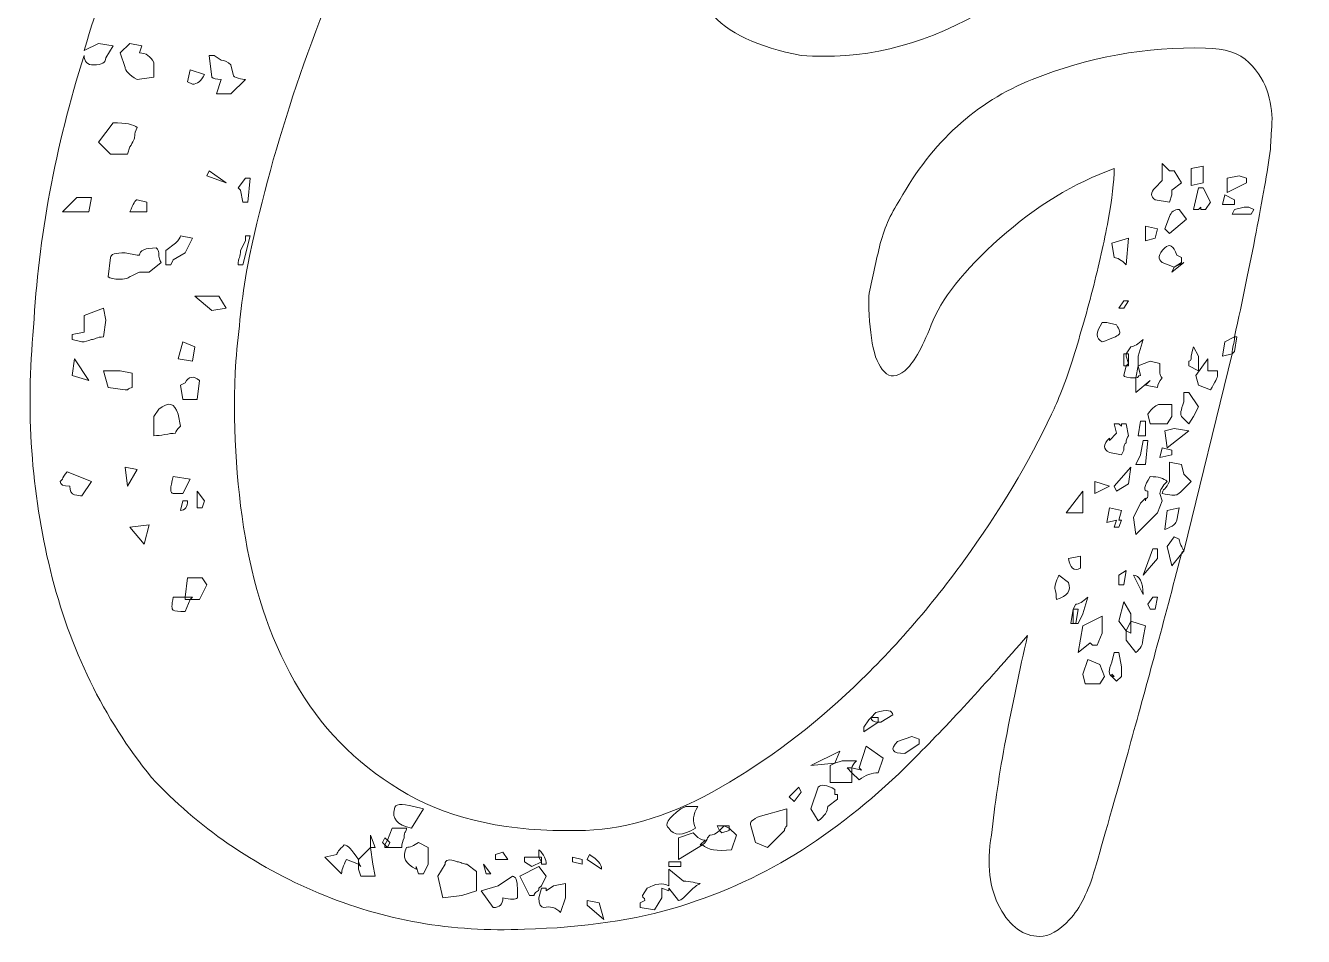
# Model space of a CAD drawing. Header units: inches. Extents: x 183 to 898, y -908 to -175.
# Drawn here: x 191.5 to 391.1, y -452.8 to -310.5 of the extents above; entities that cross this region are included whole.
import ezdxf

# ---------------------------------------------------------------- set-up
doc = ezdxf.new("R2010")
doc.units = ezdxf.units.IN
doc.header["$MEASUREMENT"] = 0
doc.layers.add('Layer 1', color=7, linetype='Continuous')

# ---------------------------------------------------------------- blocks, each defined once
blk = doc.blocks.new('block 4')
at = {"layer": 'Layer 1', "lineweight": 0}
for points in [[(222.79, -335.12), (220.15, -333.24), (219.78, -334), (222.79, -335.12)], [(375.42, -335.12), (375.42, -332.49), (373.54, -332.87), (373.54, -335.5), (375.42, -335.12)], [(225.04, -336.25), (225.42, -338.13), (226.17, -338.13), (226.55, -334.37), (225.79, -334.37), (224.67, -335.87), (225.04, -336.25)], [(381.06, -334), (379.18, -334.37), (379.18, -336.63), (382.19, -335.12), (382.19, -334.37), (381.06, -334)], [(373.92, -339.26), (374.67, -339.26), (375.05, -338.88), (375.05, -339.26), (375.8, -339.26), (376.55, -338.13), (375.42, -335.87), (374.67, -335.87), (373.92, -339.26)], [(378.43, -338.51), (380.31, -338.51), (380.31, -337.75), (378.81, -337), (378.43, -338.51)], [(199.48, -337.38), (197.22, -339.63), (201.36, -339.63), (201.73, -337.38), (199.48, -337.38)], [(381.81, -338.88), (380.31, -339.26), (379.93, -340.01), (382.94, -340.01), (383.32, -339.26), (382.56, -338.88), (381.81, -338.88)], [(368.28, -342.27), (366.4, -341.89), (366.4, -344.15), (367.9, -343.77), (368.28, -342.27)], [(217.9, -352.79), (220.53, -355.05), (222.79, -354.67), (221.66, -352.79), (217.9, -352.79)], [(363.77, -353.54), (363.02, -353.54), (362.26, -354.67), (363.02, -354.67), (363.77, -353.54)], [(215.27, -362.57), (217.52, -362.94), (217.9, -360.69), (216.02, -359.94), (215.27, -362.57)], [(198.72, -365.2), (201.36, -365.95), (199.1, -362.57), (198.72, -365.2)], [(363.39, -363.7), (363.77, -363.7), (363.77, -361.81), (363.39, -361.81), (363.39, -362.19), (363.77, -363.32), (363.39, -363.7)], [(366.4, -374.6), (366.4, -372.34), (365.65, -372.34), (365.27, -374.6), (366.4, -374.6)], [(370.91, -373.47), (369.41, -373.85), (369.78, -376.48), (373.17, -373.85), (370.91, -373.47)], [(365.65, -377.6), (364.9, -379.11), (366.4, -379.11), (366.78, -375.35), (366.02, -375.35), (365.65, -377.6)], [(368.66, -377.98), (370.53, -377.6), (370.53, -376.85), (369.03, -376.48), (368.66, -377.98)], [(208.88, -379.86), (207, -379.49), (207.37, -382.49), (208.88, -379.86)], [(361.89, -383.24), (363.77, -382.12), (364.14, -379.49), (361.51, -382.49), (361.89, -383.24)], [(218.27, -383.24), (218.27, -385.87), (219.03, -385.87), (219.4, -384.75), (218.27, -383.24)], [(356.62, -383.24), (353.99, -386.63), (356.62, -386.63), (356.62, -383.24)], [(360.76, -382.49), (358.5, -381.74), (358.5, -383.62), (360.76, -382.49)], [(362.64, -387.76), (362.26, -387.76), (362.64, -386.25), (360.76, -385.87), (360.38, -388.13), (361.89, -387.76), (361.51, -388.88), (362.26, -388.88), (362.64, -387.76)], [(207.75, -388.88), (210, -391.51), (210.75, -388.51), (207.75, -388.88)], [(367.15, -393.4), (366.02, -396.4), (368.28, -393.77), (368.28, -392.27), (367.53, -392.27), (367.15, -393.4)], [(362.26, -396.4), (362.26, -397.91), (363.02, -397.91), (363.39, -395.65), (362.26, -396.4)], [(217.52, -399.79), (216.39, -399.79), (216.39, -400.16), (217.15, -400.16), (217.52, -399.79)], [(367.15, -401.67), (367.9, -401.67), (368.28, -399.79), (367.53, -399.79), (366.78, -400.91), (367.15, -401.67)], [(355.12, -403.92), (355.5, -403.92), (355.87, -401.67), (355.12, -401.67), (355.12, -403.92)], [(355.87, -408.43), (357.75, -406.93), (358.13, -407.3), (358.88, -407.3), (359.63, -405.43), (359.63, -402.79), (356.62, -404.3), (355.87, -408.43)], [(363.39, -405.05), (364.14, -405.43), (364.14, -403.55), (363.39, -405.05)], [(360.01, -412.19), (359.26, -410.31), (357.38, -409.56), (356.62, -411.82), (357, -413.32), (359.26, -413.32), (360.01, -412.19)], [(361.51, -412.19), (361.14, -411.82), (361.14, -412.19), (361.51, -412.19)], [(320.53, -426.48), (319.78, -426.48), (320.53, -427.23), (320.53, -426.48)], [(310.76, -430.99), (311.51, -431.74), (312.64, -430.24), (312.26, -429.49), (310.76, -430.99)], [(245.34, -437), (245.34, -438.89), (246.09, -438.89), (245.34, -437)], [(300.23, -436.63), (301.36, -436.25), (301.36, -435.88), (300.61, -435.5), (299.86, -436.25), (300.23, -436.63)], [(247.97, -438.89), (248.35, -438.13), (247.97, -437.76), (247.6, -438.51), (247.97, -438.89)], [(266.02, -439.64), (264.89, -440.01), (264.89, -440.77), (266.77, -440.77), (266.02, -439.64)], [(272.04, -440.39), (271.66, -440.39), (272.04, -441.14), (272.04, -440.39)], [(276.92, -440.39), (276.92, -441.14), (278.43, -441.52), (278.43, -440.77), (276.92, -440.39)], [(291.96, -441.14), (291.96, -441.89), (293.84, -441.89), (293.84, -441.14), (291.96, -441.14)], [(263.01, -441.52), (263.39, -443.02), (264.14, -443.02), (263.01, -441.52)], [(281.81, -450.16), (281.06, -447.53), (279.18, -447.16), (279.18, -447.91), (281.81, -450.16)]]:
    blk.add_lwpolyline(points, dxfattribs=at)
for points, knots in [([(378.43, -362.19), (378.43, -362.19), (379.93, -361.81), (379.93, -361.81), (379.93, -361.81), (372.41, -392.64), (372.41, -392.64), (371.91, -391.64), (371.66, -391.02), (371.66, -390.76), (371.66, -390.76), (370.91, -390.39), (370.91, -390.39), (370.91, -390.39), (369.78, -391.89), (369.78, -391.89), (369.78, -391.89), (370.53, -394.9), (370.53, -394.9), (370.53, -394.9), (372.04, -393.02), (372.04, -393.02), (369.28, -403.55), (366.65, -413.32), (364.14, -422.34), (361.63, -431.37), (359.76, -438), (358.5, -442.27), (357.5, -445.78), (356.18, -448.41), (354.56, -450.16), (352.92, -451.91), (351.36, -452.79), (349.86, -452.79), (347.35, -452.79), (345.28, -451.29), (343.65, -448.28), (342.02, -445.28), (341.59, -441.52), (342.34, -437), (342.84, -432.24), (343.59, -427.23), (344.59, -421.97), (345.59, -416.7), (346.72, -411.32), (347.98, -405.8), (341.46, -413.32), (335.44, -419.84), (329.93, -425.35), (324.42, -430.86), (318.71, -435.5), (312.83, -439.26), (306.93, -443.02), (300.54, -445.96), (293.65, -448.1), (286.76, -450.22), (278.67, -451.41), (269.4, -451.67), (258.12, -452.17), (247.41, -450.29), (237.26, -446.03), (227.11, -441.76), (218.4, -435.75), (211.13, -427.98), (203.61, -418.71), (198.35, -407.93), (195.34, -395.65), (192.33, -383.37), (191.45, -370.71), (192.71, -357.68), (193.46, -343.65), (196.09, -329.48), (200.6, -315.2), (200.6, -316.2), (201.1, -316.7), (202.11, -316.7), (203.36, -316.7), (203.99, -316.32), (203.99, -315.57), (203.99, -315.57), (205.12, -313.69), (205.12, -313.69), (205.12, -313.69), (202.86, -313.32), (202.86, -313.32), (202.86, -313.32), (200.6, -314.44), (200.6, -314.44), (204.86, -300.16), (210.38, -286.38), (217.15, -273.09), (223.91, -259.81), (231.06, -248.03), (238.58, -237.75), (253.61, -218.2), (269.4, -202.92), (285.95, -191.89), (302.49, -180.86), (319.03, -175.34), (335.57, -175.34), (338.83, -175.34), (342.02, -175.6), (345.16, -176.09), (348.29, -176.6), (351.61, -177.22), (355.12, -177.97), (368.4, -181.49), (377.8, -187.94), (383.32, -197.34), (388.83, -206.74), (391.08, -217.2), (390.08, -228.73), (389.33, -239.01), (386.64, -249.47), (382, -260.12), (377.36, -270.77), (371.48, -280.3), (364.33, -288.69), (357.19, -297.09), (349.11, -303.8), (340.08, -308.81), (331.06, -313.82), (321.91, -315.95), (312.64, -315.2), (305.87, -313.95), (301.11, -311.69), (298.35, -308.43), (295.59, -305.17), (293.96, -301.66), (293.46, -297.9), (292.96, -294.14), (293.15, -290.51), (294.03, -287), (294.9, -283.49), (295.47, -280.86), (295.72, -279.11), (296.97, -285.12), (299.6, -289.26), (303.61, -291.51), (307.62, -293.77), (312.26, -294.89), (317.53, -294.89), (323.79, -294.89), (329.56, -293.46), (334.82, -290.57), (340.08, -287.69), (344.78, -283.87), (348.92, -279.11), (353.05, -274.35), (356.75, -269.02), (360.01, -263.13), (363.26, -257.24), (365.89, -251.16), (367.9, -244.89), (369.15, -241.13), (370.16, -237.5), (370.91, -233.99), (371.66, -230.48), (372.29, -227.1), (372.79, -223.84), (372.79, -223.84), (372.79, -223.46), (372.79, -223.46), (372.79, -223.46), (373.54, -223.84), (373.54, -223.84), (373.54, -223.84), (375.05, -223.46), (375.05, -223.46), (375.05, -223.46), (375.42, -221.59), (375.42, -221.59), (375.92, -220.33), (375.42, -219.7), (373.92, -219.7), (373.92, -219.7), (373.54, -219.7), (373.54, -219.7), (374.04, -209.18), (372.29, -201.6), (368.28, -196.96), (364.27, -192.33), (358.75, -190), (351.74, -190), (345.97, -190), (339.71, -191.32), (332.94, -193.95), (326.17, -196.58), (319.28, -200.28), (312.26, -205.04), (305.24, -209.81), (298.35, -215.38), (291.58, -221.77), (284.82, -228.16), (278.67, -235.25), (273.16, -243.01), (261.88, -258.8), (252.11, -275.91), (243.84, -294.33), (235.57, -312.75), (229.68, -330.61), (226.17, -347.9), (225.66, -350.67), (225.29, -353.23), (225.04, -355.61), (224.79, -358), (224.54, -360.44), (224.29, -362.94), (223.78, -372.47), (224.29, -381.68), (225.79, -390.57), (227.3, -399.48), (230.12, -407.37), (234.25, -414.26), (238.39, -421.15), (244.03, -426.6), (251.17, -430.61), (258.31, -434.62), (267.15, -436.5), (277.68, -436.25), (284.44, -436.25), (291.46, -434.25), (298.73, -430.24), (305.99, -426.23), (312.95, -421.15), (319.59, -415.01), (326.23, -408.87), (332.38, -401.92), (338.02, -394.15), (343.65, -386.38), (348.22, -378.73), (351.74, -371.21), (352.74, -369.21), (353.81, -366.45), (354.93, -362.94), (356.06, -359.44), (357.12, -355.74), (358.13, -351.85), (359.13, -347.97), (359.94, -344.33), (360.57, -340.95), (361.19, -337.57), (361.51, -334.88), (361.51, -332.87), (355.24, -335.12), (349.29, -338.76), (343.65, -343.77), (338.02, -348.79), (334.44, -353.3), (332.94, -357.3), (331.44, -361.06), (330.06, -363.45), (328.8, -364.45), (327.55, -365.45), (326.48, -365.52), (325.61, -364.64), (324.73, -363.76), (324.1, -362.26), (323.73, -360.12), (323.35, -358), (323.17, -355.55), (323.17, -352.79), (323.66, -350.29), (324.23, -347.72), (324.86, -345.08), (325.48, -342.45), (326.55, -340.01), (328.05, -337.75), (333.06, -328.73), (339.95, -322.47), (348.73, -318.96), (357.5, -315.45), (366.52, -313.82), (375.8, -314.07), (378.81, -314.07), (381.06, -314.82), (382.56, -316.32), (384.07, -317.83), (385.07, -319.46), (385.57, -321.21), (386.07, -322.97), (386.26, -324.66), (386.14, -326.29), (386.01, -327.92), (385.95, -329.11), (385.95, -329.86), (385.44, -333.37), (384.69, -337.7), (383.69, -342.83), (382.69, -347.97), (381.56, -353.42), (380.31, -359.18), (380.31, -359.18), (378.81, -359.94), (378.81, -359.94), (378.81, -359.94), (378.43, -362.19), (378.43, -362.19)], [0, 0, 0, 0, 1, 1, 1, 2, 2, 2, 3, 3, 3, 4, 4, 4, 5, 5, 5, 6, 6, 6, 7, 7, 7, 8, 8, 8, 9, 9, 9, 10, 10, 10, 11, 11, 11, 12, 12, 12, 13, 13, 13, 14, 14, 14, 15, 15, 15, 16, 16, 16, 17, 17, 17, 18, 18, 18, 19, 19, 19, 20, 20, 20, 21, 21, 21, 22, 22, 22, 23, 23, 23, 24, 24, 24, 25, 25, 25, 26, 26, 26, 27, 27, 27, 28, 28, 28, 29, 29, 29, 30, 30, 30, 31, 31, 31, 32, 32, 32, 33, 33, 33, 34, 34, 34, 35, 35, 35, 36, 36, 36, 37, 37, 37, 38, 38, 38, 39, 39, 39, 40, 40, 40, 41, 41, 41, 42, 42, 42, 43, 43, 43, 44, 44, 44, 45, 45, 45, 46, 46, 46, 47, 47, 47, 48, 48, 48, 49, 49, 49, 50, 50, 50, 51, 51, 51, 52, 52, 52, 53, 53, 53, 54, 54, 54, 55, 55, 55, 56, 56, 56, 57, 57, 57, 58, 58, 58, 59, 59, 59, 60, 60, 60, 61, 61, 61, 62, 62, 62, 63, 63, 63, 64, 64, 64, 65, 65, 65, 66, 66, 66, 67, 67, 67, 68, 68, 68, 69, 69, 69, 70, 70, 70, 71, 71, 71, 72, 72, 72, 73, 73, 73, 74, 74, 74, 75, 75, 75, 76, 76, 76, 77, 77, 77, 78, 78, 78, 79, 79, 79, 80, 80, 80, 81, 81, 81, 82, 82, 82, 83, 83, 83, 84, 84, 84, 85, 85, 85, 86, 86, 86, 87, 87, 87, 88, 88, 88, 89, 89, 89, 90, 90, 90, 91, 91, 91, 92, 92, 92, 93, 93, 93, 94, 94, 94, 95, 95, 95, 96, 96, 96, 97, 97, 97, 98, 98, 98, 99, 99, 99, 99]), ([(206.24, -314.82), (206.24, -314.82), (207, -317.08), (207, -317.08), (207, -317.58), (207.62, -318.21), (208.88, -318.96), (208.88, -318.96), (211.51, -318.58), (211.51, -318.58), (211.51, -318.58), (211.51, -316.32), (211.51, -316.32), (211, -315.33), (210.25, -314.82), (209.25, -314.82), (209.25, -314.82), (209.63, -313.69), (209.63, -313.69), (209.63, -313.69), (207.75, -313.32), (207.75, -313.32), (207.75, -313.32), (206.24, -314.82), (206.24, -314.82)], [0, 0, 0, 0, 1, 1, 1, 2, 2, 2, 3, 3, 3, 4, 4, 4, 5, 5, 5, 6, 6, 6, 7, 7, 7, 8, 8, 8, 8]), ([(220.15, -315.2), (220.15, -315.2), (220.53, -318.58), (220.53, -318.58), (220.78, -318.83), (221.28, -318.96), (222.03, -318.96), (222.03, -318.96), (221.28, -321.21), (221.28, -321.21), (221.28, -321.21), (223.54, -321.21), (223.54, -321.21), (223.54, -321.21), (225.79, -318.96), (225.79, -318.96), (225.54, -318.96), (225.16, -318.9), (224.67, -318.77), (224.16, -318.65), (223.91, -318.46), (223.91, -318.21), (223.91, -318.21), (223.54, -316.7), (223.54, -316.7), (223.03, -316.2), (222.53, -315.95), (222.03, -315.95), (222.03, -315.95), (220.91, -315.2), (220.91, -315.2), (220.91, -315.2), (220.15, -315.2), (220.15, -315.2)], [0, 0, 0, 0, 1, 1, 1, 2, 2, 2, 3, 3, 3, 4, 4, 4, 5, 5, 5, 6, 6, 6, 7, 7, 7, 8, 8, 8, 9, 9, 9, 10, 10, 10, 11, 11, 11, 11]), ([(217.52, -319.71), (218.27, -319.71), (218.9, -319.21), (219.4, -318.21), (219.4, -318.21), (217.15, -317.45), (217.15, -317.45), (217.15, -317.45), (216.77, -319.33), (216.77, -319.33), (216.77, -319.33), (217.52, -319.71), (217.52, -319.71)], [0, 0, 0, 0, 1, 1, 1, 2, 2, 2, 3, 3, 3, 4, 4, 4, 4]), ([(202.86, -328.73), (202.86, -328.73), (204.74, -330.61), (204.74, -330.61), (204.74, -330.61), (207.37, -330.61), (207.37, -330.61), (207.37, -330.61), (207.75, -329.48), (207.75, -329.48), (208.25, -328.73), (208.5, -328.17), (208.5, -327.79), (208.5, -327.42), (208.62, -326.98), (208.88, -326.48), (208.37, -325.98), (207.12, -325.72), (205.12, -325.72), (205.12, -325.72), (202.86, -328.73), (202.86, -328.73)], [0, 0, 0, 0, 1, 1, 1, 2, 2, 2, 3, 3, 3, 4, 4, 4, 5, 5, 5, 6, 6, 6, 7, 7, 7, 7]), ([(370.53, -337), (370.53, -337), (370.53, -336.25), (370.53, -336.25), (370.53, -336.25), (372.04, -335.12), (372.04, -335.12), (372.04, -335.12), (370.91, -333.24), (370.91, -333.24), (370.91, -333.24), (370.16, -333.24), (370.16, -333.24), (370.16, -333.24), (369.03, -332.11), (369.03, -332.11), (369.03, -332.11), (369.03, -334.75), (369.03, -334.75), (369.03, -334.75), (367.9, -335.87), (367.9, -335.87), (367.15, -336.63), (367.15, -337.25), (367.9, -337.75), (367.9, -337.75), (370.16, -338.13), (370.16, -338.13), (370.16, -338.13), (370.53, -337), (370.53, -337)], [0, 0, 0, 0, 1, 1, 1, 2, 2, 2, 3, 3, 3, 4, 4, 4, 5, 5, 5, 6, 6, 6, 7, 7, 7, 8, 8, 8, 9, 9, 9, 10, 10, 10, 10]), ([(208.88, -337.75), (208.62, -337.75), (208.25, -338.38), (207.75, -339.63), (207.75, -339.63), (210.38, -339.63), (210.38, -339.63), (210.38, -339.63), (210.38, -338.13), (210.38, -338.13), (210.38, -338.13), (208.88, -337.75), (208.88, -337.75)], [0, 0, 0, 0, 1, 1, 1, 2, 2, 2, 3, 3, 3, 4, 4, 4, 4]), ([(370.16, -343.02), (370.16, -343.02), (372.79, -340.76), (372.79, -340.76), (372.79, -340.76), (371.66, -339.26), (371.66, -339.26), (370.91, -339.26), (370.41, -339.63), (370.16, -340.38), (370.16, -340.38), (369.41, -342.27), (369.41, -342.27), (369.41, -342.27), (370.16, -343.02), (370.16, -343.02)], [0, 0, 0, 0, 1, 1, 1, 2, 2, 2, 3, 3, 3, 4, 4, 4, 5, 5, 5, 5]), ([(208.88, -346.4), (208.88, -346.4), (207, -346.02), (207, -346.02), (205.49, -346.02), (204.74, -346.28), (204.74, -346.78), (204.74, -346.78), (204.36, -349.78), (204.36, -349.78), (204.61, -350.04), (205.24, -350.16), (206.24, -350.16), (206.74, -350.16), (207.12, -350.1), (207.37, -349.97), (207.62, -349.85), (208.25, -349.54), (209.25, -349.03), (209.25, -349.03), (210.75, -349.03), (210.75, -349.03), (210.75, -349.03), (212.63, -347.53), (212.63, -347.53), (212.38, -347.28), (212.26, -346.78), (212.26, -346.02), (212.26, -345.78), (212.13, -345.52), (211.88, -345.27), (210.13, -345.27), (209.25, -345.65), (209.25, -346.4), (209.25, -346.4), (208.88, -346.4), (208.88, -346.4)], [0, 0, 0, 0, 1, 1, 1, 2, 2, 2, 3, 3, 3, 4, 4, 4, 5, 5, 5, 6, 6, 6, 7, 7, 7, 8, 8, 8, 9, 9, 9, 10, 10, 10, 11, 11, 11, 12, 12, 12, 12]), ([(215.64, -343.39), (215.64, -343.65), (215.39, -344.02), (214.89, -344.52), (214.89, -344.52), (213.39, -345.65), (213.39, -345.65), (213.39, -345.65), (213.39, -347.9), (213.39, -347.9), (213.39, -347.9), (214.14, -347.9), (214.14, -347.9), (214.14, -347.9), (214.52, -347.15), (214.52, -347.15), (214.52, -347.15), (216.39, -346.02), (216.39, -346.02), (216.39, -346.02), (217.52, -343.77), (217.52, -343.77), (217.52, -343.77), (215.64, -343.39), (215.64, -343.39)], [0, 0, 0, 0, 1, 1, 1, 2, 2, 2, 3, 3, 3, 4, 4, 4, 5, 5, 5, 6, 6, 6, 7, 7, 7, 8, 8, 8, 8]), ([(226.55, -343.39), (226.55, -343.39), (225.79, -343.39), (225.79, -343.39), (225.79, -343.39), (225.79, -344.15), (225.79, -344.15), (225.79, -344.15), (225.04, -345.65), (225.04, -345.65), (225.04, -346.15), (224.98, -346.53), (224.85, -346.78), (224.72, -347.03), (224.67, -347.41), (224.67, -347.9), (224.67, -347.9), (225.42, -347.9), (225.42, -347.9), (225.42, -347.9), (226.55, -343.39), (226.55, -343.39)], [0, 0, 0, 0, 1, 1, 1, 2, 2, 2, 3, 3, 3, 4, 4, 4, 5, 5, 5, 6, 6, 6, 7, 7, 7, 7]), ([(363.77, -343.77), (363.77, -343.77), (361.14, -344.52), (361.14, -344.52), (361.14, -344.52), (361.51, -346.78), (361.51, -346.78), (362.01, -346.78), (362.64, -347.15), (363.39, -347.9), (363.39, -347.9), (363.77, -343.77), (363.77, -343.77)], [0, 0, 0, 0, 1, 1, 1, 2, 2, 2, 3, 3, 3, 4, 4, 4, 4]), ([(372.41, -347.53), (372.41, -347.53), (370.91, -348.28), (370.91, -348.28), (370.91, -348.28), (372.04, -347.53), (372.04, -347.53), (372.04, -347.53), (372.04, -346.78), (372.04, -346.78), (372.04, -346.78), (371.29, -346.4), (371.29, -346.4), (370.78, -344.9), (370.16, -344.52), (369.41, -345.27), (368.4, -346.28), (368.28, -347.03), (369.03, -347.53), (369.03, -347.53), (370.91, -348.28), (370.91, -348.28), (370.91, -348.28), (370.53, -349.03), (370.53, -349.03), (370.53, -349.03), (372.41, -347.53), (372.41, -347.53)], [0, 0, 0, 0, 1, 1, 1, 2, 2, 2, 3, 3, 3, 4, 4, 4, 5, 5, 5, 6, 6, 6, 7, 7, 7, 8, 8, 8, 9, 9, 9, 9]), ([(200.6, -355.8), (200.6, -355.8), (200.6, -358.43), (200.6, -358.43), (200.6, -358.43), (198.72, -358.81), (198.72, -358.81), (198.72, -358.81), (198.72, -359.56), (198.72, -359.56), (198.72, -359.56), (200.23, -359.94), (200.23, -359.94), (200.73, -359.94), (201.23, -359.81), (201.73, -359.56), (201.98, -359.56), (202.23, -359.5), (202.48, -359.37), (202.73, -359.25), (203.11, -359.18), (203.61, -359.18), (203.61, -359.18), (203.99, -356.55), (203.99, -356.55), (203.99, -356.55), (203.61, -354.67), (203.61, -354.67), (203.61, -354.67), (200.6, -355.8), (200.6, -355.8)], [0, 0, 0, 0, 1, 1, 1, 2, 2, 2, 3, 3, 3, 4, 4, 4, 5, 5, 5, 6, 6, 6, 7, 7, 7, 8, 8, 8, 9, 9, 9, 10, 10, 10, 10]), ([(359.63, -356.93), (358.63, -358.43), (358.63, -359.44), (359.63, -359.94), (361.14, -359.44), (362.01, -359.06), (362.26, -358.81), (362.51, -358.56), (362.39, -358.06), (361.89, -357.3), (361.89, -357.3), (360.38, -356.93), (360.38, -356.93), (360.38, -356.93), (359.63, -356.93), (359.63, -356.93)], [0, 0, 0, 0, 1, 1, 1, 2, 2, 2, 3, 3, 3, 4, 4, 4, 5, 5, 5, 5]), ([(380.31, -361.44), (380.31, -361.44), (380.69, -359.18), (380.69, -359.18), (380.69, -359.18), (380.31, -359.18), (380.31, -359.18), (380.31, -359.69), (380.24, -360.12), (380.12, -360.5), (379.99, -360.87), (379.93, -361.31), (379.93, -361.81), (379.93, -361.81), (380.31, -361.44), (380.31, -361.44)], [0, 0, 0, 0, 1, 1, 1, 2, 2, 2, 3, 3, 3, 4, 4, 4, 5, 5, 5, 5]), ([(363.02, -363.7), (363.02, -363.7), (363.39, -363.7), (363.39, -363.7), (363.39, -363.7), (363.02, -365.2), (363.02, -365.2), (363.02, -365.45), (363.64, -365.57), (364.9, -365.57), (364.9, -365.57), (364.9, -367.83), (364.9, -367.83), (364.9, -367.83), (367.15, -365.95), (367.15, -365.95), (367.15, -365.95), (366.4, -366.7), (366.4, -366.7), (366.4, -366.7), (368.28, -367.08), (368.28, -367.08), (368.28, -366.58), (368.53, -366.08), (369.03, -365.57), (368.78, -365.33), (368.66, -365.08), (368.66, -364.82), (368.66, -364.82), (368.66, -363.32), (368.66, -363.32), (368.66, -363.32), (367.15, -362.94), (367.15, -362.94), (367.15, -362.94), (365.27, -363.7), (365.27, -363.7), (365.27, -363.7), (365.27, -362.19), (365.27, -362.19), (365.27, -362.19), (366.02, -359.56), (366.02, -359.56), (365.27, -360.31), (364.64, -360.69), (364.14, -360.69), (364.14, -360.69), (363.39, -361.81), (363.39, -361.81), (363.39, -361.81), (363.02, -361.81), (363.02, -361.81), (363.02, -361.81), (363.02, -363.7), (363.02, -363.7)], [0, 0, 0, 0, 1, 1, 1, 2, 2, 2, 3, 3, 3, 4, 4, 4, 5, 5, 5, 6, 6, 6, 7, 7, 7, 8, 8, 8, 9, 9, 9, 10, 10, 10, 11, 11, 11, 12, 12, 12, 13, 13, 13, 14, 14, 14, 15, 15, 15, 16, 16, 16, 17, 17, 17, 18, 18, 18, 18]), ([(373.92, -360.69), (373.67, -361.44), (373.54, -362.07), (373.54, -362.57), (373.54, -362.82), (373.41, -362.94), (373.17, -362.94), (373.17, -362.94), (373.17, -363.7), (373.17, -363.7), (373.17, -363.7), (374.67, -364.45), (374.67, -364.45), (374.67, -364.45), (374.67, -362.19), (374.67, -362.19), (374.67, -362.19), (373.92, -360.69), (373.92, -360.69)], [0, 0, 0, 0, 1, 1, 1, 2, 2, 2, 3, 3, 3, 4, 4, 4, 5, 5, 5, 6, 6, 6, 6]), ([(374.67, -366.7), (374.67, -366.7), (376.55, -367.45), (376.55, -367.45), (377.3, -366.2), (377.68, -365.45), (377.68, -365.2), (377.68, -364.95), (377.68, -364.7), (377.68, -364.45), (377.68, -364.45), (376.17, -364.45), (376.17, -364.45), (376.17, -364.45), (376.17, -362.57), (376.17, -362.57), (376.17, -362.57), (374.29, -365.2), (374.29, -365.2), (374.29, -365.2), (374.67, -366.7), (374.67, -366.7)], [0, 0, 0, 0, 1, 1, 1, 2, 2, 2, 3, 3, 3, 4, 4, 4, 5, 5, 5, 6, 6, 6, 7, 7, 7, 7]), ([(208.12, -364.82), (208.12, -364.82), (206.24, -364.45), (206.24, -364.45), (206.24, -364.45), (203.61, -364.45), (203.61, -364.45), (203.61, -364.45), (204.36, -367.08), (204.36, -367.08), (204.36, -367.08), (207, -367.45), (207, -367.45), (207, -367.45), (207.37, -367.45), (207.37, -367.45), (207.62, -367.21), (207.87, -367.08), (208.12, -367.08), (208.12, -367.08), (208.12, -364.82), (208.12, -364.82)], [0, 0, 0, 0, 1, 1, 1, 2, 2, 2, 3, 3, 3, 4, 4, 4, 5, 5, 5, 6, 6, 6, 7, 7, 7, 7]), ([(215.64, -366.7), (215.64, -366.7), (216.02, -368.96), (216.02, -368.96), (216.02, -368.96), (218.27, -368.96), (218.27, -368.96), (218.27, -368.96), (218.65, -365.95), (218.65, -365.95), (217.65, -365.2), (216.89, -365.33), (216.39, -366.33), (216.39, -366.33), (215.64, -366.7), (215.64, -366.7)], [0, 0, 0, 0, 1, 1, 1, 2, 2, 2, 3, 3, 3, 4, 4, 4, 5, 5, 5, 5]), ([(364.9, -365.57), (365.14, -365.57), (365.27, -365.52), (365.27, -365.39), (365.27, -365.26), (365.39, -365.2), (365.65, -365.2), (365.65, -365.2), (365.27, -363.7), (365.27, -363.7), (365.27, -363.7), (364.9, -365.57), (364.9, -365.57)], [0, 0, 0, 0, 1, 1, 1, 2, 2, 2, 3, 3, 3, 4, 4, 4, 4]), ([(215.27, -371.21), (214.76, -369.46), (213.76, -369.21), (212.26, -370.46), (212.26, -370.46), (211.51, -371.59), (211.51, -371.59), (211.51, -371.59), (211.51, -374.6), (211.51, -374.6), (212.01, -374.6), (212.57, -374.54), (213.2, -374.41), (213.82, -374.29), (214.38, -374.22), (214.89, -374.22), (214.89, -373.97), (215.14, -373.6), (215.64, -373.09), (215.64, -373.09), (215.27, -371.21), (215.27, -371.21)], [0, 0, 0, 0, 1, 1, 1, 2, 2, 2, 3, 3, 3, 4, 4, 4, 5, 5, 5, 6, 6, 6, 7, 7, 7, 7]), ([(373.92, -371.59), (373.92, -371.59), (374.67, -370.09), (374.67, -370.09), (374.67, -370.09), (373.17, -367.83), (373.17, -367.83), (373.17, -367.83), (372.41, -367.83), (372.41, -367.83), (372.41, -367.83), (372.41, -369.33), (372.41, -369.33), (371.91, -370.59), (371.79, -371.34), (372.04, -371.59), (372.04, -371.59), (373.17, -372.72), (373.17, -372.72), (373.17, -372.72), (373.92, -371.59), (373.92, -371.59)], [0, 0, 0, 0, 1, 1, 1, 2, 2, 2, 3, 3, 3, 4, 4, 4, 5, 5, 5, 6, 6, 6, 7, 7, 7, 7]), ([(370.53, -371.59), (370.53, -371.59), (370.53, -369.71), (370.53, -369.71), (370.53, -369.71), (368.66, -369.71), (368.66, -369.71), (368.15, -369.71), (367.53, -370.22), (366.78, -371.21), (366.78, -371.21), (367.15, -372.72), (367.15, -372.72), (367.15, -372.72), (369.78, -372.72), (369.78, -372.72), (369.78, -372.72), (370.53, -371.59), (370.53, -371.59)], [0, 0, 0, 0, 1, 1, 1, 2, 2, 2, 3, 3, 3, 4, 4, 4, 5, 5, 5, 6, 6, 6, 6]), ([(363.02, -376.85), (363.02, -376.1), (363.14, -375.72), (363.39, -375.72), (363.39, -375.23), (363.52, -374.85), (363.77, -374.6), (363.77, -374.6), (363.39, -372.72), (363.39, -372.72), (363.39, -372.72), (362.64, -372.72), (362.64, -372.72), (362.64, -372.72), (362.64, -373.09), (362.64, -373.09), (362.64, -373.09), (362.26, -372.72), (362.26, -372.72), (362.26, -372.72), (361.51, -372.72), (361.51, -372.72), (361.51, -372.72), (361.89, -374.22), (361.89, -374.22), (361.89, -374.22), (360.76, -375.35), (360.76, -375.35), (360.76, -375.35), (360.76, -374.97), (360.76, -374.97), (359.76, -375.98), (359.76, -376.73), (360.76, -377.23), (360.76, -377.23), (362.64, -377.6), (362.64, -377.6), (362.64, -377.6), (363.02, -376.85), (363.02, -376.85)], [0, 0, 0, 0, 1, 1, 1, 2, 2, 2, 3, 3, 3, 4, 4, 4, 5, 5, 5, 6, 6, 6, 7, 7, 7, 8, 8, 8, 9, 9, 9, 10, 10, 10, 11, 11, 11, 12, 12, 12, 13, 13, 13, 13]), ([(370.16, -378.73), (370.16, -378.73), (370.16, -381.74), (370.16, -381.74), (369.91, -382.24), (369.65, -382.62), (369.41, -382.87), (369.15, -383.12), (369.03, -383.37), (369.03, -383.62), (370.28, -383.87), (371.03, -383.94), (371.29, -383.81), (371.53, -383.69), (371.79, -383.5), (372.04, -383.24), (372.04, -383.24), (373.54, -381.74), (373.54, -381.74), (373.54, -381.74), (372.41, -380.61), (372.41, -380.61), (372.41, -380.61), (372.04, -379.11), (372.04, -379.11), (372.04, -379.11), (370.16, -378.73), (370.16, -378.73)], [0, 0, 0, 0, 1, 1, 1, 2, 2, 2, 3, 3, 3, 4, 4, 4, 5, 5, 5, 6, 6, 6, 7, 7, 7, 8, 8, 8, 9, 9, 9, 9]), ([(201.73, -381.74), (201.73, -381.74), (197.97, -380.24), (197.97, -380.24), (197.47, -380.74), (197.22, -381.12), (197.22, -381.36), (197.22, -381.36), (196.85, -381.74), (196.85, -381.74), (196.85, -382.24), (197.34, -382.49), (198.35, -382.49), (198.35, -383.24), (198.6, -383.69), (199.1, -383.81), (199.6, -383.94), (199.98, -384), (200.23, -384), (200.23, -384), (201.73, -381.74), (201.73, -381.74)], [0, 0, 0, 0, 1, 1, 1, 2, 2, 2, 3, 3, 3, 4, 4, 4, 5, 5, 5, 6, 6, 6, 7, 7, 7, 7]), ([(216.02, -383.62), (216.02, -383.62), (217.15, -381.36), (217.15, -381.36), (217.15, -381.36), (214.52, -380.99), (214.52, -380.99), (214.01, -382.74), (214.01, -383.62), (214.52, -383.62), (214.52, -383.62), (216.02, -383.62), (216.02, -383.62)], [0, 0, 0, 0, 1, 1, 1, 2, 2, 2, 3, 3, 3, 4, 4, 4, 4]), ([(366.78, -384), (366.78, -384.25), (366.71, -384.37), (366.59, -384.37), (366.46, -384.37), (366.4, -384.5), (366.4, -384.75), (366.4, -384.75), (366.4, -384.37), (366.4, -384.37), (366.4, -384.37), (365.65, -385.12), (365.65, -385.12), (365.65, -385.12), (364.52, -387.38), (364.52, -387.38), (364.52, -387.38), (364.9, -390.01), (364.9, -390.01), (364.9, -390.01), (368.28, -386.63), (368.28, -386.63), (368.28, -386.63), (369.03, -384.75), (369.03, -384.75), (369.03, -384.75), (368.66, -383.62), (368.66, -383.62), (368.66, -383.12), (369.03, -382.49), (369.78, -381.74), (369.28, -381.24), (368.4, -380.99), (367.15, -380.99), (366.15, -382.49), (366.02, -383.24), (366.78, -383.24), (366.78, -383.24), (366.78, -384), (366.78, -384)], [0, 0, 0, 0, 1, 1, 1, 2, 2, 2, 3, 3, 3, 4, 4, 4, 5, 5, 5, 6, 6, 6, 7, 7, 7, 8, 8, 8, 9, 9, 9, 10, 10, 10, 11, 11, 11, 12, 12, 12, 13, 13, 13, 13]), ([(215.64, -386.25), (216.39, -386.25), (216.77, -385.75), (216.77, -384.75), (216.77, -384.75), (216.02, -384.75), (216.02, -384.75), (216.02, -384.75), (215.64, -386.25), (215.64, -386.25)], [0, 0, 0, 0, 1, 1, 1, 2, 2, 2, 3, 3, 3, 3]), ([(371.66, -385.87), (371.66, -385.87), (369.78, -386.25), (369.78, -386.25), (369.78, -386.25), (369.41, -389.26), (369.41, -389.26), (370.66, -388.76), (371.29, -388.26), (371.29, -387.76), (371.29, -387.76), (371.66, -385.87), (371.66, -385.87)], [0, 0, 0, 0, 1, 1, 1, 2, 2, 2, 3, 3, 3, 4, 4, 4, 4]), ([(372.41, -392.64), (372.16, -392.64), (372.04, -392.77), (372.04, -393.02), (372.04, -393.02), (372.41, -392.64), (372.41, -392.64)], [0, 0, 0, 0, 1, 1, 1, 2, 2, 2, 2]), ([(356.25, -393.4), (356.25, -393.4), (354.37, -393.77), (354.37, -393.77), (354.62, -395.28), (355.24, -395.78), (356.25, -395.28), (356.25, -395.28), (356.25, -393.4), (356.25, -393.4)], [0, 0, 0, 0, 1, 1, 1, 2, 2, 2, 3, 3, 3, 3]), ([(214.52, -399.79), (214.26, -401.04), (214.26, -401.73), (214.52, -401.85), (214.76, -401.98), (215.39, -402.04), (216.39, -402.04), (216.39, -402.04), (217.15, -400.16), (217.15, -400.16), (217.15, -400.16), (218.65, -400.16), (218.65, -400.16), (218.65, -400.16), (219.78, -397.91), (219.78, -397.91), (219.78, -397.91), (219.03, -396.78), (219.03, -396.78), (219.03, -396.78), (216.77, -396.78), (216.77, -396.78), (216.77, -396.78), (216.39, -399.79), (216.39, -399.79), (216.39, -399.79), (214.52, -399.79), (214.52, -399.79)], [0, 0, 0, 0, 1, 1, 1, 2, 2, 2, 3, 3, 3, 4, 4, 4, 5, 5, 5, 6, 6, 6, 7, 7, 7, 8, 8, 8, 9, 9, 9, 9]), ([(352.87, -396.4), (352.36, -397.41), (352.17, -398.16), (352.3, -398.66), (352.42, -399.16), (352.49, -399.66), (352.49, -400.16), (354.24, -399.66), (354.87, -398.79), (354.37, -397.53), (354.37, -397.53), (352.87, -396.4), (352.87, -396.4)], [0, 0, 0, 0, 1, 1, 1, 2, 2, 2, 3, 3, 3, 4, 4, 4, 4]), ([(366.02, -399.41), (366.02, -397.41), (365.52, -396.4), (364.52, -396.4), (364.52, -396.4), (366.02, -399.41), (366.02, -399.41)], [0, 0, 0, 0, 1, 1, 1, 2, 2, 2, 2]), ([(354.74, -403.92), (354.74, -403.92), (355.87, -403.92), (355.87, -403.92), (355.87, -403.92), (356.62, -402.42), (356.62, -402.42), (356.62, -402.42), (357.38, -399.79), (357.38, -399.79), (356.62, -400.54), (356, -400.91), (355.5, -400.91), (355.5, -400.91), (355.12, -401.67), (355.12, -401.67), (355.12, -401.67), (354.74, -403.92), (354.74, -403.92)], [0, 0, 0, 0, 1, 1, 1, 2, 2, 2, 3, 3, 3, 4, 4, 4, 5, 5, 5, 6, 6, 6, 6]), ([(363.02, -400.54), (363.02, -400.54), (362.26, -403.55), (362.26, -403.55), (362.26, -403.55), (363.39, -405.05), (363.39, -405.05), (363.39, -405.05), (363.39, -405.8), (363.39, -405.8), (363.39, -405.8), (363.39, -406.55), (363.39, -406.55), (363.39, -406.55), (364.9, -408.43), (364.9, -408.43), (365.65, -407.93), (366.02, -407.18), (366.02, -406.18), (366.02, -406.18), (366.4, -404.3), (366.4, -404.3), (366.4, -404.3), (364.14, -403.55), (364.14, -403.55), (364.14, -403.55), (364.14, -402.42), (364.14, -402.42), (364.14, -402.42), (363.02, -400.54), (363.02, -400.54)], [0, 0, 0, 0, 1, 1, 1, 2, 2, 2, 3, 3, 3, 4, 4, 4, 5, 5, 5, 6, 6, 6, 7, 7, 7, 8, 8, 8, 9, 9, 9, 10, 10, 10, 10]), ([(362.64, -412.19), (362.64, -412.19), (362.64, -410.69), (362.64, -410.69), (362.64, -410.69), (362.26, -408.43), (362.26, -408.43), (362.26, -408.43), (361.51, -408.43), (361.51, -408.43), (361.51, -408.43), (361.14, -409.94), (361.14, -409.94), (360.63, -411.19), (360.63, -411.94), (361.14, -412.19), (361.14, -412.19), (361.89, -412.94), (361.89, -412.94), (361.89, -412.94), (362.64, -412.19), (362.64, -412.19)], [0, 0, 0, 0, 1, 1, 1, 2, 2, 2, 3, 3, 3, 4, 4, 4, 5, 5, 5, 6, 6, 6, 7, 7, 7, 7]), ([(322.41, -420.09), (322.41, -420.09), (322.41, -420.84), (322.41, -420.84), (322.41, -420.84), (324.67, -419.34), (324.67, -419.34), (324.67, -419.34), (325.04, -419.34), (325.04, -419.34), (325.04, -419.34), (326.92, -418.21), (326.92, -418.21), (326.92, -417.46), (326.04, -417.33), (324.29, -417.83), (324.29, -417.83), (323.54, -418.58), (323.54, -418.58), (323.54, -418.58), (323.17, -418.96), (323.17, -418.96), (323.17, -418.96), (322.41, -420.09), (322.41, -420.09)], [0, 0, 0, 0, 1, 1, 1, 2, 2, 2, 3, 3, 3, 4, 4, 4, 5, 5, 5, 6, 6, 6, 7, 7, 7, 8, 8, 8, 8]), ([(324.67, -419.34), (324.67, -419.34), (324.67, -418.58), (324.67, -418.58), (324.67, -418.58), (323.54, -418.58), (323.54, -418.58), (323.54, -419.08), (323.92, -419.34), (324.67, -419.34)], [0, 0, 0, 0, 1, 1, 1, 2, 2, 2, 3, 3, 3, 3]), ([(314.14, -426.1), (314.14, -426.1), (317.9, -425.73), (317.9, -425.73), (317.9, -425.73), (317.15, -426.1), (317.15, -426.1), (317.15, -426.1), (317.15, -428.73), (317.15, -428.73), (317.15, -428.73), (320.53, -428.73), (320.53, -428.73), (320.53, -428.73), (320.53, -427.23), (320.53, -427.23), (320.53, -427.23), (321.66, -428.36), (321.66, -428.36), (322.66, -427.61), (323.66, -427.23), (324.67, -427.23), (324.67, -427.23), (325.42, -424.98), (325.42, -424.98), (325.42, -424.98), (322.79, -423.1), (322.79, -423.1), (322.79, -423.1), (321.66, -426.48), (321.66, -426.48), (321.66, -426.48), (322.04, -426.85), (322.04, -426.85), (322.04, -426.85), (320.53, -426.48), (320.53, -426.48), (320.53, -426.23), (320.78, -425.85), (321.28, -425.35), (321.28, -425.35), (319.03, -425.35), (319.03, -425.35), (319.03, -425.35), (317.9, -425.73), (317.9, -425.73), (317.9, -425.73), (318.65, -423.85), (318.65, -423.85), (318.65, -423.85), (314.14, -426.1), (314.14, -426.1)], [0, 0, 0, 0, 1, 1, 1, 2, 2, 2, 3, 3, 3, 4, 4, 4, 5, 5, 5, 6, 6, 6, 7, 7, 7, 8, 8, 8, 9, 9, 9, 10, 10, 10, 11, 11, 11, 12, 12, 12, 13, 13, 13, 14, 14, 14, 15, 15, 15, 16, 16, 16, 17, 17, 17, 17]), ([(331.06, -422.72), (331.06, -422.72), (331.06, -421.97), (331.06, -421.97), (331.06, -421.97), (329.93, -421.59), (329.93, -421.59), (329.93, -421.59), (327.68, -422.34), (327.68, -422.34), (326.42, -423.59), (326.8, -424.22), (328.8, -424.22), (328.8, -424.22), (331.06, -422.72), (331.06, -422.72)], [0, 0, 0, 0, 1, 1, 1, 2, 2, 2, 3, 3, 3, 4, 4, 4, 5, 5, 5, 5]), ([(317.9, -429.86), (316.64, -429.11), (315.77, -428.98), (315.27, -429.49), (315.27, -429.49), (314.14, -432.87), (314.14, -432.87), (314.14, -432.87), (315.27, -434.75), (315.27, -434.75), (316.27, -434), (316.77, -433.25), (316.77, -432.49), (316.77, -432.49), (318.28, -431.37), (318.28, -431.37), (318.28, -431.37), (318.28, -430.61), (318.28, -430.61), (318.28, -430.61), (317.9, -430.61), (317.9, -430.61), (317.9, -430.61), (317.9, -429.86), (317.9, -429.86)], [0, 0, 0, 0, 1, 1, 1, 2, 2, 2, 3, 3, 3, 4, 4, 4, 5, 5, 5, 6, 6, 6, 7, 7, 7, 8, 8, 8, 8]), ([(252.11, -432.49), (250.1, -431.99), (249.1, -432.12), (249.1, -432.87), (248.6, -434.37), (249.48, -435.37), (251.73, -435.88), (251.73, -435.88), (253.61, -432.87), (253.61, -432.87), (253.61, -432.87), (252.11, -432.49), (252.11, -432.49)], [0, 0, 0, 0, 1, 1, 1, 2, 2, 2, 3, 3, 3, 4, 4, 4, 4]), ([(293.84, -432.87), (291.83, -434.37), (291.21, -435.37), (291.96, -435.88), (292.71, -437.13), (294.09, -437.13), (296.1, -435.88), (295.59, -434.87), (295.72, -433.75), (296.47, -432.49), (296.47, -432.49), (294.59, -432.49), (294.59, -432.49), (294.59, -432.49), (293.84, -432.87), (293.84, -432.87)], [0, 0, 0, 0, 1, 1, 1, 2, 2, 2, 3, 3, 3, 4, 4, 4, 5, 5, 5, 5]), ([(305.5, -438.13), (305.5, -438.13), (307.37, -438.89), (307.37, -438.89), (307.37, -438.89), (310.01, -436.25), (310.01, -436.25), (310.01, -436), (310.13, -435.75), (310.38, -435.5), (310.38, -435.5), (310.38, -432.87), (310.38, -432.87), (310.38, -432.87), (306.25, -434), (306.25, -434), (304.99, -434.5), (304.49, -435), (304.74, -435.5), (304.74, -435.5), (305.5, -438.13), (305.5, -438.13)], [0, 0, 0, 0, 1, 1, 1, 2, 2, 2, 3, 3, 3, 4, 4, 4, 5, 5, 5, 6, 6, 6, 7, 7, 7, 7]), ([(247.6, -437.38), (247.6, -437.38), (247.22, -438.13), (247.22, -438.13), (247.22, -438.13), (247.6, -438.51), (247.6, -438.51), (247.6, -438.51), (247.6, -438.89), (247.6, -438.89), (247.6, -438.89), (250.23, -438.89), (250.23, -438.89), (250.23, -438.38), (250.35, -437.88), (250.61, -437.38), (250.61, -436.88), (250.66, -436.56), (250.79, -436.44), (250.92, -436.31), (250.98, -436.12), (250.98, -435.88), (250.98, -435.88), (248.73, -435.88), (248.73, -435.88), (248.73, -435.88), (247.97, -437.76), (247.97, -437.76), (247.97, -437.76), (247.6, -437.38), (247.6, -437.38)], [0, 0, 0, 0, 1, 1, 1, 2, 2, 2, 3, 3, 3, 4, 4, 4, 5, 5, 5, 6, 6, 6, 7, 7, 7, 8, 8, 8, 9, 9, 9, 10, 10, 10, 10]), ([(297.98, -437.38), (297.98, -437.63), (297.72, -438), (297.22, -438.51), (297.22, -438.51), (296.85, -438.51), (296.85, -438.51), (296.85, -438.51), (297.6, -437.76), (297.6, -437.76), (297.1, -437.76), (296.6, -437.5), (296.1, -437), (296.1, -437), (295.72, -436.63), (295.72, -436.63), (295.72, -436.63), (293.46, -437.38), (293.46, -437.38), (293.46, -437.38), (293.46, -440.77), (293.46, -440.77), (293.46, -440.77), (297.22, -438.51), (297.22, -438.51), (297.98, -439.26), (299.48, -439.51), (301.74, -439.26), (301.74, -439.26), (302.49, -437), (302.49, -437), (302.49, -437), (301.36, -435.88), (301.36, -435.88), (301.36, -435.88), (301.36, -435.5), (301.36, -435.5), (301.36, -435.5), (299.48, -435.5), (299.48, -435.5), (299.48, -435.5), (299.86, -436.25), (299.86, -436.25), (299.35, -436.75), (298.85, -437), (298.35, -437), (298.35, -437), (297.98, -437.38), (297.98, -437.38)], [0, 0, 0, 0, 1, 1, 1, 2, 2, 2, 3, 3, 3, 4, 4, 4, 5, 5, 5, 6, 6, 6, 7, 7, 7, 8, 8, 8, 9, 9, 9, 10, 10, 10, 11, 11, 11, 12, 12, 12, 13, 13, 13, 14, 14, 14, 15, 15, 15, 16, 16, 16, 16]), ([(243.46, -442.27), (243.46, -442.27), (243.84, -443.4), (243.84, -443.4), (243.84, -443.4), (246.09, -443.4), (246.09, -443.4), (246.09, -443.4), (245.72, -441.52), (245.72, -441.52), (245.72, -441.52), (245.34, -438.89), (245.34, -438.89), (245.34, -438.89), (243.46, -440.77), (243.46, -440.77), (242.46, -439.26), (241.71, -438.51), (241.21, -438.51), (240.45, -439.26), (240.08, -439.76), (240.08, -440.01), (240.08, -440.01), (238.2, -440.39), (238.2, -440.39), (238.2, -440.39), (240.83, -443.02), (240.83, -443.02), (240.83, -442.52), (241.08, -441.76), (241.58, -440.77), (241.58, -440.77), (243.46, -441.52), (243.46, -441.52), (243.46, -441.52), (243.46, -442.27), (243.46, -442.27)], [0, 0, 0, 0, 1, 1, 1, 2, 2, 2, 3, 3, 3, 4, 4, 4, 5, 5, 5, 6, 6, 6, 7, 7, 7, 8, 8, 8, 9, 9, 9, 10, 10, 10, 11, 11, 11, 12, 12, 12, 12]), ([(252.86, -438.13), (252.11, -438.63), (251.48, -438.89), (250.98, -438.89), (250.23, -440.39), (250.73, -441.52), (252.49, -442.27), (252.49, -442.27), (252.49, -441.89), (252.49, -441.89), (252.49, -441.89), (252.86, -443.02), (252.86, -443.02), (252.86, -443.02), (253.61, -443.02), (253.61, -443.02), (253.61, -443.02), (254.37, -441.52), (254.37, -441.52), (254.37, -441.52), (254.37, -438.89), (254.37, -438.89), (254.37, -438.89), (252.86, -438.13), (252.86, -438.13)], [0, 0, 0, 0, 1, 1, 1, 2, 2, 2, 3, 3, 3, 4, 4, 4, 5, 5, 5, 6, 6, 6, 7, 7, 7, 8, 8, 8, 8]), ([(243.84, -441.89), (243.59, -441.64), (243.46, -441.26), (243.46, -440.77), (243.46, -440.77), (243.46, -441.52), (243.46, -441.52), (243.46, -441.52), (243.84, -441.89), (243.84, -441.89)], [0, 0, 0, 0, 1, 1, 1, 2, 2, 2, 3, 3, 3, 3]), ([(255.87, -443.4), (255.87, -443.4), (256.62, -446.78), (256.62, -446.78), (256.62, -446.78), (259.63, -446.4), (259.63, -446.4), (259.63, -446.4), (261.88, -445.65), (261.88, -445.65), (261.88, -445.65), (261.88, -442.64), (261.88, -442.64), (261.88, -442.64), (260.38, -441.52), (260.38, -441.52), (260.13, -441.52), (259.88, -441.45), (259.63, -441.33), (259.38, -441.2), (259.12, -441.14), (258.88, -441.14), (257.62, -440.64), (257, -440.77), (257, -441.52), (257, -441.52), (255.87, -443.4), (255.87, -443.4)], [0, 0, 0, 0, 1, 1, 1, 2, 2, 2, 3, 3, 3, 4, 4, 4, 5, 5, 5, 6, 6, 6, 7, 7, 7, 8, 8, 8, 9, 9, 9, 9]), ([(272.04, -441.52), (272.04, -441.52), (272.79, -441.52), (272.79, -441.52), (272.79, -440.77), (272.41, -440.01), (271.66, -439.26), (271.66, -439.26), (271.66, -440.39), (271.66, -440.39), (271.66, -440.39), (269.4, -440.39), (269.4, -440.39), (269.4, -440.39), (269.4, -441.14), (269.4, -441.14), (269.4, -441.14), (270.53, -441.89), (270.53, -441.89), (270.53, -441.89), (272.04, -441.14), (272.04, -441.14), (272.04, -441.14), (272.04, -441.52), (272.04, -441.52)], [0, 0, 0, 0, 1, 1, 1, 2, 2, 2, 3, 3, 3, 4, 4, 4, 5, 5, 5, 6, 6, 6, 7, 7, 7, 8, 8, 8, 8]), ([(281.43, -442.27), (281.43, -441.52), (280.81, -440.77), (279.55, -440.01), (279.55, -440.01), (279.18, -440.77), (279.18, -440.77), (279.18, -440.77), (281.43, -442.27), (281.43, -442.27)], [0, 0, 0, 0, 1, 1, 1, 2, 2, 2, 3, 3, 3, 3]), ([(268.65, -443.4), (268.65, -443.4), (270.16, -446.4), (270.16, -446.4), (270.16, -446.4), (270.91, -446.4), (270.91, -446.4), (270.91, -446.15), (271.03, -445.96), (271.28, -445.84), (271.53, -445.71), (271.66, -445.52), (271.66, -445.28), (271.66, -445.28), (272.04, -444.9), (272.04, -444.9), (272.04, -444.9), (272.79, -443.4), (272.79, -443.4), (272.79, -443.4), (271.66, -441.89), (271.66, -441.89), (271.66, -441.89), (268.65, -443.4), (268.65, -443.4)], [0, 0, 0, 0, 1, 1, 1, 2, 2, 2, 3, 3, 3, 4, 4, 4, 5, 5, 5, 6, 6, 6, 7, 7, 7, 8, 8, 8, 8]), ([(291.96, -445.28), (291.96, -445.28), (293.46, -447.16), (293.46, -447.16), (293.71, -447.16), (293.96, -447.03), (294.22, -446.78), (294.22, -446.78), (295.34, -445.65), (295.34, -445.65), (295.84, -445.15), (296.34, -444.77), (296.85, -444.52), (296.6, -444.52), (296.22, -444.46), (295.72, -444.34), (295.22, -444.21), (294.72, -444.15), (294.22, -444.15), (294.22, -444.15), (291.96, -442.27), (291.96, -442.27), (291.96, -442.27), (291.96, -444.9), (291.96, -444.9), (290.96, -444.4), (289.83, -444.52), (288.58, -445.28), (288.58, -445.28), (287.83, -446.4), (287.83, -446.4), (287.83, -446.65), (287.88, -446.78), (288.01, -446.78), (288.14, -446.78), (288.2, -446.9), (288.2, -447.16), (288.2, -447.16), (287.45, -447.53), (287.45, -447.53), (287.45, -447.53), (287.45, -448.28), (287.45, -448.28), (287.45, -448.28), (289.71, -448.66), (289.71, -448.66), (289.71, -448.66), (290.83, -446.78), (290.83, -446.78), (290.83, -446.78), (290.83, -445.28), (290.83, -445.28), (290.83, -445.28), (291.96, -445.65), (291.96, -445.65), (291.96, -445.65), (291.96, -445.28), (291.96, -445.28)], [0, 0, 0, 0, 1, 1, 1, 2, 2, 2, 3, 3, 3, 4, 4, 4, 5, 5, 5, 6, 6, 6, 7, 7, 7, 8, 8, 8, 9, 9, 9, 10, 10, 10, 11, 11, 11, 12, 12, 12, 13, 13, 13, 14, 14, 14, 15, 15, 15, 16, 16, 16, 17, 17, 17, 18, 18, 18, 19, 19, 19, 19]), ([(268.28, -446.78), (268.28, -446.78), (268.28, -445.28), (268.28, -445.28), (268.28, -444.02), (268.02, -443.4), (267.52, -443.4), (267.52, -443.4), (265.27, -444.9), (265.27, -444.9), (265.27, -444.9), (262.64, -445.65), (262.64, -445.65), (262.64, -445.65), (264.52, -448.28), (264.52, -448.28), (265.51, -448.28), (266.02, -447.78), (266.02, -446.78), (267.27, -447.03), (268.02, -447.03), (268.28, -446.78)], [0, 0, 0, 0, 1, 1, 1, 2, 2, 2, 3, 3, 3, 4, 4, 4, 5, 5, 5, 6, 6, 6, 7, 7, 7, 7]), ([(272.79, -445.28), (272.79, -445.28), (272.04, -445.28), (272.04, -445.28), (272.04, -445.28), (271.66, -446.78), (271.66, -446.78), (271.66, -447.78), (271.91, -448.28), (272.41, -448.28), (273.41, -448.03), (274.29, -448.28), (275.04, -449.04), (275.04, -449.04), (275.79, -446.78), (275.79, -446.78), (275.79, -446.78), (275.79, -444.52), (275.79, -444.52), (275.79, -444.52), (273.91, -444.9), (273.91, -444.9), (273.91, -444.9), (272.79, -445.65), (272.79, -445.65), (272.79, -445.65), (272.79, -445.28), (272.79, -445.28)], [0, 0, 0, 0, 1, 1, 1, 2, 2, 2, 3, 3, 3, 4, 4, 4, 5, 5, 5, 6, 6, 6, 7, 7, 7, 8, 8, 8, 9, 9, 9, 9])]:
    blk.add_open_spline(points, degree=3, knots=knots, dxfattribs=at)
blk = doc.blocks.new('block 2')
at = {"layer": 'Layer 1'}
blk.add_blockref('block 4', (0, 0), dxfattribs=at)

msp = doc.modelspace()

# ---------------------------------------------------------------- block references
at = {"layer": 'Layer 1'}
msp.add_blockref('block 2', (0, 0), dxfattribs=at)

doc.saveas('drawing.dxf')
